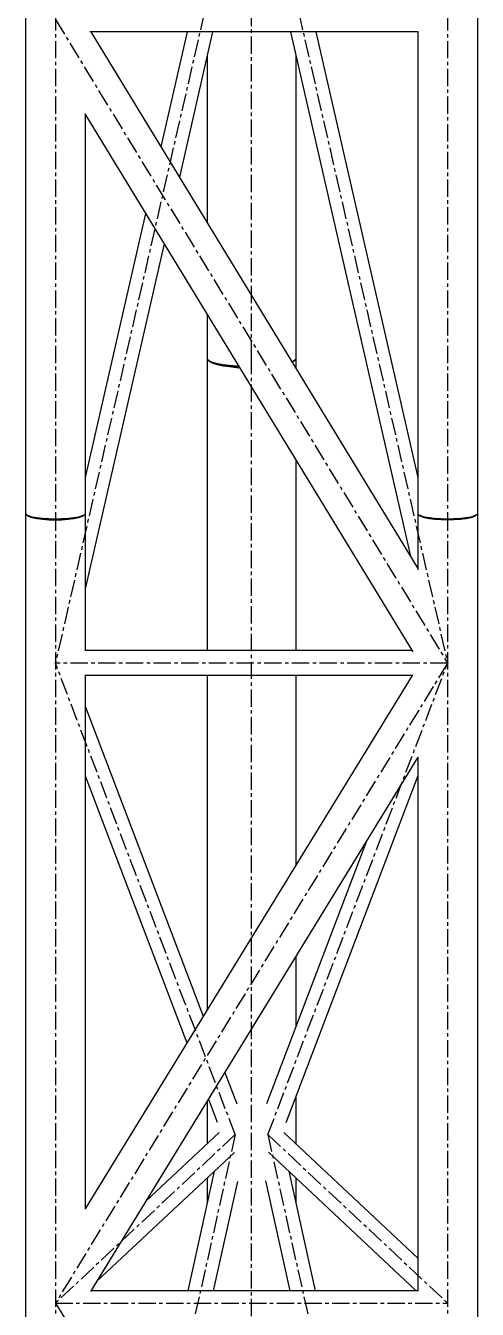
# Model space of a CAD drawing. Header units: millimetres. Extents: x 5143 to 30813, y 232 to 21408.
# Drawn here: x 13431 to 13639, y 3234 to 3822 of the extents above; entities that cross this region are included whole.
import ezdxf

# ---------------------------------------------------------------- set-up
doc = ezdxf.new("R2010")
doc.units = ezdxf.units.MM
doc.header["$LTSCALE"] = 0.25
doc.linetypes.add('CENTER', pattern=[50.8, 31.75, -6.35, 6.35, -6.35])
doc.linetypes.add('XKITLINE00', pattern=[0])

msp = doc.modelspace()

# ---------------------------------------------------------------- linework, layer by layer
at = {"color": 8, "linetype": 'CENTER'}
for p, q in [((13535, 3669.69), (13535, 4838.52)), ((13445, 4780.43), (13445, 3598.62)), ((13625, 4780.43), (13625, 3598.62)), ((13527.5, 3890), (13445, 3530.11)), ((13542.5, 3890), (13625, 3530.11)), ((13445, 3825.11), (13625, 3530.11)), ((13535, 2506.8), (13535, 3669.69)), ((13445, 3598.62), (13445, 2425.08)), ((13625, 3598.62), (13625, 2425.08)), ((13527.5, 3313.94), (13445, 3530.11)), ((13625, 3530.11), (13445, 3236.72)), ((13625, 3530.11), (13445, 3530.11)), ((13542.5, 3313.94), (13625, 3530.11)), ((13527.5, 3313.94), (13445, 2943.34)), ((13527.5, 3313.94), (13445, 3236.72)), ((13542.5, 3313.94), (13625, 2943.34)), ((13542.5, 3313.94), (13625, 3236.72)), ((13445, 3236.72), (13625, 2943.34)), ((13445, 3236.72), (13625, 3236.72))]:
    msp.add_line(p, q, dxfattribs=at)
at = {"color": 8, "linetype": 'XKITLINE00'}
for p, q in [((13431.35, 4110.06), (13431.35, 3598.62)), ((13638.65, 4108.38), (13638.65, 3598.62)), ((13611.52, 3819.46), (13460.73, 3819.46)), ((13461.27, 3819.46), (13611.35, 3573.5)), ((13505.48, 3819.46), (13493.41, 3766.79)), ((13517.17, 3819.46), (13501.91, 3752.86)), ((13552.82, 3819.46), (13607.91, 3579.13)), ((13564.51, 3819.46), (13611.35, 3615.16)), ((13611.35, 3819.46), (13611.35, 3598.62)), ((13514.7, 3808.65), (13514.7, 3731.9)), ((13555.3, 3808.65), (13555.3, 3669.69)), ((13458.52, 3781.92), (13609.03, 3535.26)), ((13458.65, 3781.72), (13458.65, 3598.62)), ((13486.4, 3736.23), (13458.65, 3615.16)), ((13494.9, 3722.3), (13458.65, 3564.15)), ((13514.7, 3689.86), (13514.7, 3669.69)), ((13514.7, 3669.69), (13515, 3668.91)), ((13514.7, 3669.69), (13514.7, 3535.81)), ((13514.7, 3669.69), (13515, 3669.04)), ((13515.92, 3668.4), (13515, 3669.04)), ((13515.92, 3668.16), (13515, 3668.91)), ((13517.42, 3667.81), (13515.92, 3668.4)), ((13517.42, 3667.45), (13515.92, 3668.16)), ((13519.44, 3667.27), (13517.42, 3667.81)), ((13519.44, 3666.81), (13517.42, 3667.45)), ((13520.35, 3666.98), (13519.29, 3667.31)), ((13521.95, 3666.81), (13519.44, 3667.27)), ((13521.95, 3666.26), (13519.44, 3666.81)), ((13522.71, 3666.46), (13520.35, 3666.98)), ((13524.85, 3666.43), (13521.95, 3666.81)), ((13524.85, 3665.81), (13521.95, 3666.26)), ((13525.44, 3666.04), (13522.71, 3666.46)), ((13528.05, 3666.15), (13524.85, 3666.43)), ((13528.05, 3665.48), (13524.85, 3665.81)), ((13528.46, 3665.73), (13525.44, 3666.04)), ((13529.19, 3666.1), (13528.05, 3666.15)), ((13529.45, 3665.67), (13528.46, 3665.73)), ((13554.07, 3668.4), (13553.56, 3668.2)), ((13554.07, 3668.16), (13553.7, 3667.98)), ((13554.99, 3669.04), (13554.07, 3668.4)), ((13554.99, 3668.91), (13554.07, 3668.16)), ((13555.3, 3669.69), (13554.99, 3668.91)), ((13555.3, 3669.69), (13554.99, 3669.04)), ((13555.3, 3669.69), (13555.3, 3665.36)), ((13529.62, 3665.39), (13528.05, 3665.48)), ((13555.3, 3623.32), (13555.3, 3535.81)), ((13431.35, 3598.62), (13431.69, 3598.05)), ((13431.35, 3598.62), (13431.35, 2425.08)), ((13431.35, 3598.62), (13431.69, 3597.94)), ((13432.7, 3597.52), (13431.69, 3598.05)), ((13432.7, 3597.31), (13431.69, 3597.94)), ((13434.32, 3597.03), (13432.7, 3597.52)), ((13434.32, 3596.73), (13432.7, 3597.31)), ((13434.79, 3596.82), (13433.4, 3597.31)), ((13436.48, 3596.63), (13434.32, 3597.03)), ((13436.48, 3596.26), (13434.32, 3596.73)), ((13436.86, 3596.36), (13434.79, 3596.82)), ((13439.07, 3596.33), (13436.48, 3596.63)), ((13439.07, 3595.9), (13436.48, 3596.26)), ((13439.33, 3596.02), (13436.86, 3596.36)), ((13441.96, 3596.14), (13439.07, 3596.33)), ((13441.96, 3595.67), (13439.07, 3595.9)), ((13442.09, 3595.8), (13439.33, 3596.02)), ((13445, 3596.08), (13441.96, 3596.14)), ((13445, 3595.6), (13441.96, 3595.67)), ((13445, 3595.73), (13442.09, 3595.8)), ((13448.03, 3596.14), (13445, 3596.08)), ((13447.9, 3595.8), (13445, 3595.73)), ((13448.03, 3595.67), (13445, 3595.6)), ((13450.66, 3596.02), (13447.9, 3595.8)), ((13450.92, 3596.33), (13448.03, 3596.14)), ((13450.92, 3595.9), (13448.03, 3595.67)), ((13453.13, 3596.36), (13450.66, 3596.02)), ((13453.51, 3596.63), (13450.92, 3596.33)), ((13453.51, 3596.26), (13450.92, 3595.9)), ((13455.2, 3596.82), (13453.13, 3596.36)), ((13455.67, 3597.03), (13453.51, 3596.63)), ((13455.67, 3596.73), (13453.51, 3596.26)), ((13456.59, 3597.31), (13455.2, 3596.82)), ((13457.29, 3597.52), (13455.67, 3597.03)), ((13457.29, 3597.31), (13455.67, 3596.73)), ((13458.3, 3598.05), (13457.29, 3597.52)), ((13458.3, 3597.94), (13457.29, 3597.31)), ((13458.65, 3598.62), (13458.3, 3598.05)), ((13458.65, 3598.62), (13458.3, 3597.94)), ((13458.65, 3598.62), (13458.65, 3535.64)), ((13611.35, 3598.62), (13611.69, 3598.05)), ((13611.35, 3598.62), (13611.35, 3572.87)), ((13611.35, 3598.62), (13611.69, 3597.95)), ((13612.7, 3597.52), (13611.69, 3598.05)), ((13612.7, 3597.31), (13611.69, 3597.95)), ((13614.32, 3597.04), (13612.7, 3597.52)), ((13614.32, 3596.74), (13612.7, 3597.31)), ((13614.79, 3596.83), (13613.37, 3597.32)), ((13616.48, 3596.64), (13614.32, 3597.04)), ((13616.48, 3596.27), (13614.32, 3596.74)), ((13616.86, 3596.37), (13614.79, 3596.83)), ((13619.07, 3596.34), (13616.48, 3596.64)), ((13619.07, 3595.91), (13616.48, 3596.27)), ((13619.33, 3596.03), (13616.86, 3596.37)), ((13621.96, 3596.16), (13619.07, 3596.34)), ((13621.96, 3595.69), (13619.07, 3595.91)), ((13622.09, 3595.82), (13619.33, 3596.03)), ((13625, 3596.09), (13621.96, 3596.16)), ((13625, 3595.61), (13621.96, 3595.69)), ((13625, 3595.74), (13622.09, 3595.82)), ((13628.03, 3596.16), (13625, 3596.09)), ((13627.9, 3595.82), (13625, 3595.74)), ((13628.03, 3595.69), (13625, 3595.61)), ((13630.66, 3596.03), (13627.9, 3595.82)), ((13630.92, 3596.34), (13628.03, 3596.16)), ((13630.92, 3595.91), (13628.03, 3595.69)), ((13633.13, 3596.37), (13630.66, 3596.03)), ((13633.51, 3596.64), (13630.92, 3596.34)), ((13633.51, 3596.27), (13630.92, 3595.91)), ((13635.2, 3596.83), (13633.13, 3596.37)), ((13635.67, 3597.04), (13633.51, 3596.64)), ((13635.67, 3596.74), (13633.51, 3596.27)), ((13636.62, 3597.32), (13635.2, 3596.83)), ((13637.29, 3597.52), (13635.67, 3597.04)), ((13637.29, 3597.31), (13635.67, 3596.74)), ((13638.3, 3598.05), (13637.29, 3597.52)), ((13638.3, 3597.95), (13637.29, 3597.31)), ((13638.65, 3598.62), (13638.3, 3598.05)), ((13638.65, 3598.62), (13638.3, 3597.95)), ((13638.65, 3598.62), (13638.65, 2425.08)), ((13608.69, 3535.81), (13458.65, 3535.81)), ((13609.01, 3524.41), (13458.48, 3524.41)), ((13458.65, 3524.41), (13458.65, 3279.74)), ((13608.66, 3524.41), (13458.65, 3279.9)), ((13514.7, 3524.41), (13514.7, 3371.25)), ((13555.3, 3524.41), (13555.3, 3437.43)), ((13458.65, 3510.33), (13512.86, 3368.27)), ((13611.4, 3487.03), (13461.08, 3242.02)), ((13611.35, 3486.93), (13611.35, 3242.18)), ((13458.65, 3478.36), (13505.34, 3356.01)), ((13611.35, 3478.36), (13550.69, 3319.42)), ((13587.72, 3448.43), (13541.81, 3328.13)), ((13555.3, 3395.58), (13555.3, 3363.46)), ((13522.71, 3342.47), (13528.23, 3327.99)), ((13555.3, 3331.5), (13555.3, 3309.77)), ((13514.7, 3329.4), (13514.7, 3309.77)), ((13515.19, 3330.21), (13519.22, 3319.64)), ((13520.15, 3314.87), (13486.4, 3283.28)), ((13611.35, 3257.31), (13549.86, 3314.86)), ((13527.17, 3305.83), (13463.9, 3246.61)), ((13610.61, 3242.38), (13542.75, 3305.9)), ((13517.92, 3297.18), (13505.73, 3242.38)), ((13552.07, 3297.18), (13564.26, 3242.38)), ((13514.7, 3294.15), (13514.7, 3282.67)), ((13528.55, 3292.44), (13517.4, 3242.38)), ((13541.35, 3292.84), (13552.59, 3242.38)), ((13555.3, 3294.15), (13555.3, 3282.67)), ((13611.35, 3242.38), (13461.3, 3242.38))]:
    msp.add_line(p, q, dxfattribs=at)
for centre in [(13535, 3669.69), (13535, 3669.69), (13445, 3598.62), (13445, 3598.62), (13625, 3598.62), (13625, 3598.62), (13445, 3530.11), (13445, 3530.11), (13445, 3530.11), (13625, 3530.11), (13625, 3530.11), (13625, 3530.11), (13625, 3530.11), (13625, 3530.11), (13527.5, 3313.94), (13527.5, 3313.94), (13527.5, 3313.94), (13542.5, 3313.94), (13542.5, 3313.94), (13542.5, 3313.94), (13445, 3236.72), (13445, 3236.72), (13445, 3236.72), (13445, 3236.72), (13625, 3236.72), (13625, 3236.72)]:
    msp.add_circle(centre, 0.05, dxfattribs=at)

doc.saveas('drawing.dxf')
